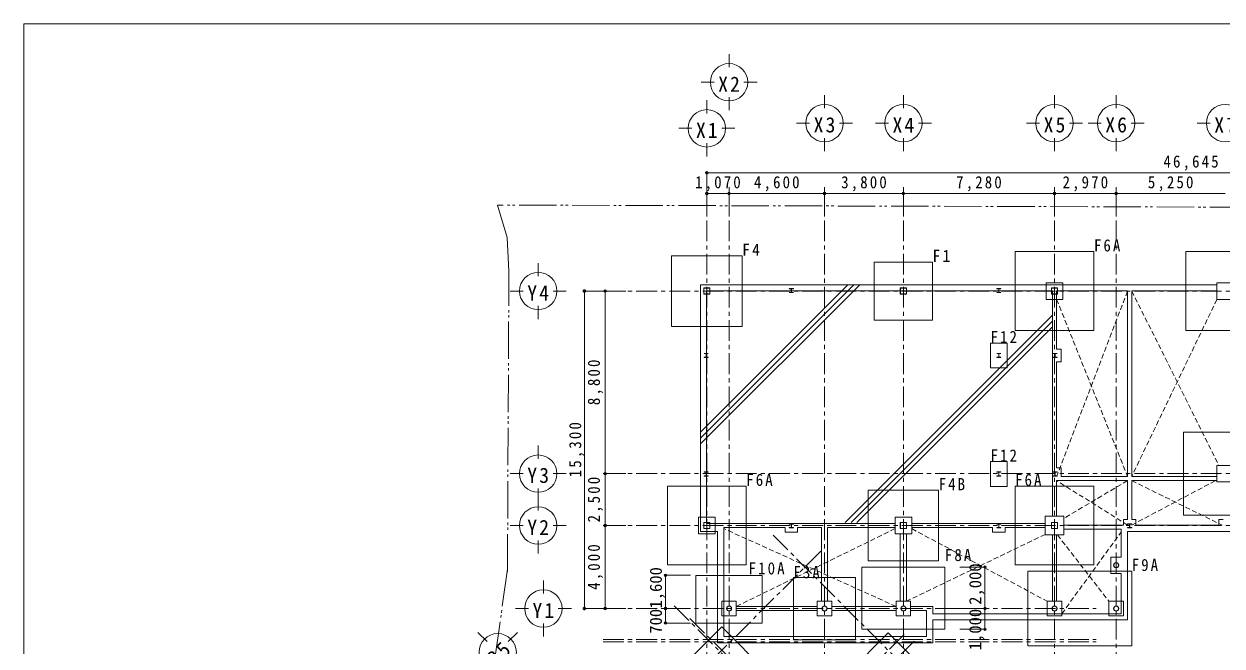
# Model space of a CAD drawing. Units: millimetres at full size, sheet at 1:200. Extents: x -919659 to 1109242, y -84607 to 904409.
# Drawn here: x -113726 to -56008, y -34586 to -4607 of the extents above; entities that cross this region are included whole.
import ezdxf
from ezdxf.enums import TextEntityAlignment as Align

# ---------------------------------------------------------------- set-up
doc = ezdxf.new("R2010")
doc.units = ezdxf.units.MM
doc.header["$LTSCALE"] = 200
doc.header["$PDMODE"] = 32
doc.header["$PDSIZE"] = 120
for name, pattern in [('CHAIN1', [8, 5, -1, 1, -1]), ('DASHED1', [1.8, 1.2, -0.6]), ('DOUBLE_CHAIN2', [12.8, 9, -1, 0.6, -0.6, 0.6, -1])]:
    doc.linetypes.add(name, pattern=pattern)
for name, color, linetype, lineweight in [('4-0_', 4, 'CHAIN1', 5), ('4-1_', 2, 'Continuous', 18), ('4-2_', 3, 'Continuous', 13), ('4-5_', 7, 'Continuous', 5), ('4-6_', 4, 'Continuous', 5), ('4-7_', 7, 'Continuous', 13), ('4-8_', 3, 'DOUBLE_CHAIN2', 13), ('4-9_', 4, 'Continuous', 5), ('4-E_', 7, 'Continuous', 5), ('4-F_', 7, 'DASHED1', 9), ('7-8_', 7, 'Continuous', 9)]:
    doc.layers.add(name, color=color, linetype=linetype, lineweight=lineweight)
doc.styles.add('ＭＳ ゴシック', font='')
doc.styles.get('ＭＳ ゴシック').set_extended_font_data('MS Gothic')

msp = doc.modelspace()

# ---------------------------------------------------------------- linework, layer by layer
at = {"layer": '4-0_'}
for p, q in [((-80828.4, -12477.5), (-80828.4, -37777.5)), ((-79758.4, -12477.5), (-79758.4, -37777.5)), ((-75158.4, -12477.5), (-75158.4, -37777.5)), ((-71358.4, -12477.5), (-71358.4, -37777.5)), ((-64078.4, -12477.5), (-64078.4, -37777.5)), ((-61108.4, -12477.5), (-61108.4, -37777.5)), ((-85828.4, -17477.5), (-29183.4, -17477.5)), ((-85828.4, -26277.5), (-29183.4, -26277.5)), ((-85828.4, -28777.5), (-29183.4, -28777.5)), ((-77632.3, -29247), (-70270.9, -36608.4)), ((-75334.1, -30018.5), (-101228, -55912.4)), ((-85828.4, -32777.5), (-62078.4, -32777.5)), ((-82396.4, -32654.3), (-74356.6, -40694.1)), ((-81641.6, -33256.3), (-74280.2, -40617.7)), ((-71324.8, -34027.8), (-97218.7, -59921.7)), ((-85828.4, -34277.5), (-62078.4, -34277.5)), ((-85828.4, -34377.5), (-62078.4, -34377.5)), ((-70842.1, -34351.2), (-81843.2, -45352.3))]:
    msp.add_line(p, q, dxfattribs=at)
at = {"layer": '4-0_', "linetype": 'Continuous'}
for p, q in [((-86728.4, -17477.5), (-86728.4, -32777.5)), ((-86728.4, -17477.5), (-85728.4, -17477.5)), ((-86728.4, -32777.5), (-85728.4, -32777.5))]:
    msp.add_line(p, q, dxfattribs=at)
at = {"layer": '4-0_', "color": 7}
for p in [(-86728.4, -17477.5), (-86728.4, -32777.5)]:
    msp.add_point(p, dxfattribs=at)
at = {"layer": '4-1_'}
for p, q in [((-80968.4, -17618.5), (-80686.4, -17618.5)), ((-80686.4, -17618.5), (-80686.4, -17336.5)), ((-76657.4, -17352.5), (-76857.4, -17352.5)), ((-76857.4, -17352.5), (-76857.4, -17364.5)), ((-76761.4, -17364.5), (-76857.4, -17364.5)), ((-76857.4, -17540.5), (-76857.4, -17552.5)), ((-76857.4, -17540.5), (-76761.4, -17540.5)), ((-76857.4, -17552.5), (-76657.4, -17552.5)), ((-76761.4, -17364.5), (-76761.4, -17540.5)), ((-76753.4, -17364.5), (-76753.4, -17540.5)), ((-76657.4, -17364.5), (-76753.4, -17364.5)), ((-76753.4, -17540.5), (-76657.4, -17540.5)), ((-76657.4, -17364.5), (-76657.4, -17352.5)), ((-76657.4, -17552.5), (-76657.4, -17540.5)), ((-71498.4, -17618.5), (-71216.4, -17618.5)), ((-71216.4, -17618.5), (-71216.4, -17336.5)), ((-66657.4, -17352.5), (-66857.4, -17352.5)), ((-66857.4, -17352.5), (-66857.4, -17364.5)), ((-66761.4, -17364.5), (-66857.4, -17364.5)), ((-66857.4, -17540.5), (-66857.4, -17552.5)), ((-66857.4, -17540.5), (-66761.4, -17540.5)), ((-66857.4, -17552.5), (-66657.4, -17552.5)), ((-66761.4, -17364.5), (-66761.4, -17540.5)), ((-66753.4, -17364.5), (-66753.4, -17540.5)), ((-66657.4, -17364.5), (-66753.4, -17364.5)), ((-66753.4, -17540.5), (-66657.4, -17540.5)), ((-66657.4, -17364.5), (-66657.4, -17352.5)), ((-66657.4, -17552.5), (-66657.4, -17540.5)), ((-64218.4, -17618.5), (-63936.4, -17618.5)), ((-63936.4, -17618.5), (-63936.4, -17336.5)), ((-80757.4, -20482), (-80957.4, -20482)), ((-80957.4, -20482), (-80957.4, -20494)), ((-80861.4, -20494), (-80957.4, -20494)), ((-80957.4, -20670), (-80957.4, -20682)), ((-80957.4, -20670), (-80861.4, -20670)), ((-80957.4, -20682), (-80757.4, -20682)), ((-80861.4, -20494), (-80861.4, -20670)), ((-80853.4, -20494), (-80853.4, -20670)), ((-80757.4, -20494), (-80853.4, -20494)), ((-80853.4, -20670), (-80757.4, -20670)), ((-80757.4, -20494), (-80757.4, -20482)), ((-80757.4, -20682), (-80757.4, -20670)), ((-66657.4, -20482), (-66857.4, -20482)), ((-66857.4, -20482), (-66857.4, -20494)), ((-66761.4, -20494), (-66857.4, -20494)), ((-66857.4, -20670), (-66857.4, -20682)), ((-66857.4, -20670), (-66761.4, -20670)), ((-66857.4, -20682), (-66657.4, -20682)), ((-66761.4, -20494), (-66761.4, -20670)), ((-66753.4, -20494), (-66753.4, -20670)), ((-66657.4, -20494), (-66753.4, -20494)), ((-66753.4, -20670), (-66657.4, -20670)), ((-66657.4, -20494), (-66657.4, -20482)), ((-66657.4, -20682), (-66657.4, -20670)), ((-63957.4, -20482), (-64157.4, -20482)), ((-64157.4, -20482), (-64157.4, -20494)), ((-64061.4, -20494), (-64157.4, -20494)), ((-64157.4, -20670), (-64157.4, -20682)), ((-64157.4, -20670), (-64061.4, -20670)), ((-64157.4, -20682), (-63957.4, -20682)), ((-64061.4, -20494), (-64061.4, -20670)), ((-64053.4, -20494), (-64053.4, -20670)), ((-63957.4, -20494), (-64053.4, -20494)), ((-64053.4, -20670), (-63957.4, -20670)), ((-63957.4, -20494), (-63957.4, -20482)), ((-63957.4, -20682), (-63957.4, -20670)), ((-80757.4, -26192.5), (-80957.4, -26192.5)), ((-80957.4, -26192.5), (-80957.4, -26204.5)), ((-80861.4, -26204.5), (-80957.4, -26204.5)), ((-80957.4, -26380.5), (-80957.4, -26392.5)), ((-80957.4, -26380.5), (-80861.4, -26380.5)), ((-80957.4, -26392.5), (-80757.4, -26392.5)), ((-80861.4, -26204.5), (-80861.4, -26380.5)), ((-80853.4, -26204.5), (-80853.4, -26380.5)), ((-80757.4, -26204.5), (-80853.4, -26204.5)), ((-80853.4, -26380.5), (-80757.4, -26380.5)), ((-80757.4, -26204.5), (-80757.4, -26192.5)), ((-80757.4, -26392.5), (-80757.4, -26380.5)), ((-66657.4, -26192.5), (-66857.4, -26192.5)), ((-66857.4, -26192.5), (-66857.4, -26204.5)), ((-66761.4, -26204.5), (-66857.4, -26204.5)), ((-66857.4, -26380.5), (-66857.4, -26392.5)), ((-66857.4, -26380.5), (-66761.4, -26380.5)), ((-66857.4, -26392.5), (-66657.4, -26392.5)), ((-66761.4, -26204.5), (-66761.4, -26380.5)), ((-66753.4, -26204.5), (-66753.4, -26380.5)), ((-66657.4, -26204.5), (-66753.4, -26204.5)), ((-66753.4, -26380.5), (-66657.4, -26380.5)), ((-66657.4, -26204.5), (-66657.4, -26192.5)), ((-66657.4, -26392.5), (-66657.4, -26380.5)), ((-63957.4, -26192.5), (-64157.4, -26192.5)), ((-64157.4, -26192.5), (-64157.4, -26204.5)), ((-64061.4, -26204.5), (-64157.4, -26204.5)), ((-64157.4, -26380.5), (-64157.4, -26392.5)), ((-64157.4, -26380.5), (-64061.4, -26380.5)), ((-64157.4, -26392.5), (-63957.4, -26392.5)), ((-64061.4, -26204.5), (-64061.4, -26380.5)), ((-64053.4, -26204.5), (-64053.4, -26380.5)), ((-63957.4, -26204.5), (-64053.4, -26204.5)), ((-64053.4, -26380.5), (-63957.4, -26380.5)), ((-63957.4, -26204.5), (-63957.4, -26192.5)), ((-63957.4, -26392.5), (-63957.4, -26380.5)), ((-80687.4, -28916.2), (-80687.4, -28634.2)), ((-76657.4, -28692.5), (-76857.4, -28692.5)), ((-76857.4, -28692.5), (-76857.4, -28704.5)), ((-76761.4, -28704.5), (-76857.4, -28704.5)), ((-76761.4, -28704.5), (-76761.4, -28880.5)), ((-76753.4, -28704.5), (-76753.4, -28880.5)), ((-76657.4, -28704.5), (-76753.4, -28704.5)), ((-76657.4, -28704.5), (-76657.4, -28692.5)), ((-71207.4, -28627.5), (-71507.4, -28627.5)), ((-71207.4, -28627.5), (-71507.4, -28627.5)), ((-71498.4, -28636.5), (-71498.4, -28918.5)), ((-71216.4, -28636.5), (-71498.4, -28636.5)), ((-71216.4, -28918.5), (-71216.4, -28636.5)), ((-71207.4, -28627.5), (-71207.4, -28927.5)), ((-66657.4, -28692.5), (-66857.4, -28692.5)), ((-66857.4, -28692.5), (-66857.4, -28704.5)), ((-66761.4, -28704.5), (-66857.4, -28704.5)), ((-66761.4, -28704.5), (-66761.4, -28880.5)), ((-66753.4, -28704.5), (-66753.4, -28880.5)), ((-66657.4, -28704.5), (-66753.4, -28704.5)), ((-66657.4, -28704.5), (-66657.4, -28692.5)), ((-63927.4, -28627.5), (-64227.4, -28627.5)), ((-64227.4, -28927.5), (-64227.4, -28627.5)), ((-63936.4, -28918.5), (-63936.4, -28636.5)), ((-60557.4, -28692.5), (-60357.4, -28692.5)), ((-60557.4, -28704.5), (-60557.4, -28692.5)), ((-60357.4, -28692.5), (-60557.4, -28692.5)), ((-60557.4, -28692.5), (-60557.4, -28704.5)), ((-60557.4, -28704.5), (-60461.4, -28704.5)), ((-60461.4, -28704.5), (-60557.4, -28704.5)), ((-60461.4, -28704.5), (-60461.4, -28880.5)), ((-60461.4, -28704.5), (-60461.4, -28880.5)), ((-60453.4, -28704.5), (-60453.4, -28880.5)), ((-60453.4, -28704.5), (-60357.4, -28704.5)), ((-60453.4, -28704.5), (-60453.4, -28880.5)), ((-60357.4, -28704.5), (-60453.4, -28704.5)), ((-60357.4, -28692.5), (-60357.4, -28704.5)), ((-60357.4, -28704.5), (-60357.4, -28692.5)), ((-80969.4, -28916.2), (-80687.4, -28916.2)), ((-76857.4, -28880.5), (-76857.4, -28892.5)), ((-76857.4, -28880.5), (-76761.4, -28880.5)), ((-76857.4, -28892.5), (-76657.4, -28892.5)), ((-76753.4, -28880.5), (-76657.4, -28880.5)), ((-76657.4, -28892.5), (-76657.4, -28880.5)), ((-71498.4, -28918.5), (-71216.4, -28918.5)), ((-66857.4, -28880.5), (-66857.4, -28892.5)), ((-66857.4, -28880.5), (-66761.4, -28880.5)), ((-66857.4, -28892.5), (-66657.4, -28892.5)), ((-66753.4, -28880.5), (-66657.4, -28880.5)), ((-66657.4, -28892.5), (-66657.4, -28880.5)), ((-64218.4, -28918.5), (-63936.4, -28918.5)), ((-60461.4, -28880.5), (-60557.4, -28880.5)), ((-60557.4, -28892.5), (-60557.4, -28880.5)), ((-60557.4, -28880.5), (-60557.4, -28892.5)), ((-60557.4, -28880.5), (-60461.4, -28880.5)), ((-60357.4, -28892.5), (-60557.4, -28892.5)), ((-60557.4, -28892.5), (-60357.4, -28892.5)), ((-60357.4, -28880.5), (-60453.4, -28880.5)), ((-60453.4, -28880.5), (-60357.4, -28880.5)), ((-60357.4, -28880.5), (-60357.4, -28892.5)), ((-60357.4, -28892.5), (-60357.4, -28880.5))]:
    msp.add_line(p, q, dxfattribs=at)
for points in [[(-80977.4, -17627.5), (-80677.4, -17627.5), (-80677.4, -17327.5), (-80977.4, -17327.5)], [(-80977.4, -17627.5), (-80677.4, -17627.5), (-80677.4, -17327.5), (-80977.4, -17327.5)], [(-71507.4, -17627.5), (-71207.4, -17627.5), (-71207.4, -17327.5), (-71507.4, -17327.5)], [(-71507.4, -17627.5), (-71207.4, -17627.5), (-71207.4, -17327.5), (-71507.4, -17327.5)], [(-64227.4, -17627.5), (-63927.4, -17627.5), (-63927.4, -17327.5), (-64227.4, -17327.5)], [(-64227.4, -17627.5), (-63927.4, -17627.5), (-63927.4, -17327.5), (-64227.4, -17327.5)], [(-80978.4, -28925.2), (-80678.4, -28925.2), (-80678.4, -28625.2), (-80978.4, -28625.2)], [(-80977.4, -28927.5), (-80677.4, -28927.5), (-80677.4, -28627.5), (-80977.4, -28627.5)]]:
    msp.add_lwpolyline(points, close=True, dxfattribs=at)
for points in [[(-80686.4, -17336.5), (-80968.4, -17336.5), (-80968.4, -17618.5)], [(-71216.4, -17336.5), (-71498.4, -17336.5), (-71498.4, -17618.5)], [(-63936.4, -17336.5), (-64218.4, -17336.5), (-64218.4, -17618.5)], [(-80687.4, -28634.2), (-80969.4, -28634.2), (-80969.4, -28916.2)], [(-71507.4, -28627.5), (-71507.4, -28927.5), (-71207.4, -28927.5)], [(-64227.4, -28927.5), (-63927.4, -28927.5), (-63927.4, -28627.5)], [(-64227.4, -28927.5), (-63927.4, -28927.5), (-63927.4, -28627.5)], [(-63936.4, -28636.5), (-64218.4, -28636.5), (-64218.4, -28918.5)]]:
    msp.add_lwpolyline(points, dxfattribs=at)
for centre, radius in [((-61107.4, -30692.5), 125), ((-61107.4, -30692.5), 125), ((-61107.4, -30692.5), 113), ((-79757.4, -32776.5), 125), ((-79757.4, -32776.5), 113), ((-75157.4, -32777.5), 125), ((-75157.4, -32777.5), 125), ((-75157.4, -32777.5), 113), ((-75157.4, -32777.5), 113), ((-71357.4, -32776.5), 125), ((-71357.4, -32776.5), 125), ((-71357.4, -32776.5), 113), ((-71357.4, -32776.5), 113), ((-64077.4, -32776.5), 125), ((-64077.4, -32776.5), 113), ((-61107.4, -32776.5), 125), ((-61107.4, -32776.5), 113)]:
    msp.add_circle(centre, radius, dxfattribs=at)
at = {"layer": '4-2_'}
for p, q in [((-81139.7, -29060.1), (-81139.7, -17174.8)), ((-56259.8, -17174.8), (-81139.7, -17174.8)), ((-64179.8, -17474.8), (-80839.7, -17474.8)), ((-80839.7, -17474.8), (-80839.7, -28380.1)), ((-64179.8, -28327.5), (-64179.8, -17474.8)), ((-60559.8, -17474.8), (-63979.8, -17474.8)), ((-63979.8, -20282), (-63979.8, -17474.8)), ((-60559.8, -17474.8), (-60559.8, -26412.8)), ((-60359.8, -17474.8), (-60359.8, -26412.8)), ((-56259.8, -17474.8), (-60359.8, -17474.8)), ((-56259.8, -17880.1), (-55459.8, -17880.1)), ((-56259.8, -25880.1), (-55459.8, -25880.1)), ((-56259.8, -25880.1), (-56259.8, -26680.1)), ((-60359.8, -26412.8), (-56259.8, -26412.8)), ((-60559.8, -26612.8), (-63979.8, -26612.8)), ((-63979.8, -28327.5), (-63979.8, -26612.8)), ((-60559.8, -26612.8), (-60559.8, -28492.5)), ((-60359.8, -26612.8), (-56259.8, -26612.8)), ((-60359.8, -26612.8), (-60359.8, -28492.5)), ((-56259.8, -26680.1), (-55459.8, -26680.1)), ((-81230.8, -28380.1), (-81230.8, -29180.1)), ((-81230.8, -28380.1), (-80430.8, -28380.1)), ((-80839.7, -28380.1), (-80839.7, -28678.8)), ((-71759.8, -28678.8), (-80839.7, -28678.8)), ((-64528.4, -28678.8), (-70959.8, -28678.8)), ((-63628.4, -28760.1), (-60758.4, -28760.1)), ((-60158.4, -28492.5), (-60359.8, -28492.5)), ((-60158.4, -28760.1), (-60158.4, -28492.5)), ((-60158.4, -28760.1), (-56158.4, -28760.1)), ((-81230.8, -29180.1), (-80430.8, -29180.1)), ((-81129.8, -29060.1), (-80309.8, -29060.1)), ((-80309.8, -34430.1), (-80309.8, -29060.1)), ((-80009.8, -34130.1), (-80009.8, -28878.8)), ((-80009.8, -28878.8), (-77058.4, -28878.8)), ((-77058.4, -28878.8), (-77058.4, -29092.5)), ((-76458.4, -28878.8), (-75309.8, -28878.8)), ((-75309.8, -32430.1), (-75309.8, -28878.8)), ((-71759.8, -29180.1), (-70959.8, -29180.1)), ((-71509.8, -29180.1), (-71509.8, -32430.1)), ((-71209.8, -29180.1), (-71209.8, -32430.1)), ((-70959.8, -28878.8), (-67058.4, -28878.8)), ((-67058.4, -28878.8), (-67058.4, -29092.5)), ((-66458.4, -28878.8), (-64528.4, -28878.8)), ((-64179.8, -29227.5), (-64179.8, -32430.1)), ((-63979.8, -29227.5), (-63979.8, -32430.1)), ((-63628.4, -28960.1), (-60859.8, -28960.1)), ((-60859.8, -30295.1), (-60859.8, -28960.1)), ((-60559.8, -33330.1), (-60559.8, -29060.1)), ((-33879.7, -29060.1), (-60559.8, -29060.1)), ((-61359.8, -30295.1), (-61359.8, -31095.1)), ((-61359.8, -30295.1), (-60859.8, -30295.1)), ((-69359.8, -30778.8), (-73359.8, -30778.8)), ((-69359.8, -30778.8), (-69359.8, -33778.8)), ((-65358.4, -30980.1), (-60358.4, -30980.1)), ((-61359.8, -31095.1), (-60859.8, -31095.1)), ((-60859.8, -31095.1), (-60859.8, -33030.1)), ((-60358.4, -34580.1), (-60358.4, -30980.1)), ((-78159.8, -31178.8), (-78159.8, -33478.8)), ((-76659.8, -31280.1), (-76659.8, -34280.1)), ((-73659.8, -31280.1), (-76659.8, -31280.1)), ((-79409.8, -32430.1), (-80109.8, -32430.1)), ((-79409.8, -33130.1), (-79409.8, -32430.1)), ((-79409.8, -32680.1), (-75509.8, -32680.1)), ((-79409.8, -32880.1), (-75509.8, -32880.1)), ((-74809.8, -32430.1), (-75509.8, -32430.1)), ((-74809.8, -33130.1), (-74809.8, -32430.1)), ((-74809.8, -32680.1), (-71709.8, -32680.1)), ((-74809.8, -32880.1), (-71709.8, -32880.1)), ((-71009.8, -32430.1), (-71709.8, -32430.1)), ((-71009.8, -33130.1), (-71009.8, -32430.1)), ((-71009.8, -32680.1), (-69939, -32680.1)), ((-71009.8, -32880.1), (-70239, -32880.1)), ((-70239, -34130.1), (-70239, -32880.1)), ((-69939, -33030.1), (-69939, -32680.1)), ((-63729.8, -32430.1), (-64429.8, -32430.1)), ((-63729.8, -33130.1), (-63729.8, -32430.1)), ((-60759.8, -32430.1), (-61459.8, -32430.1)), ((-60759.8, -33130.1), (-60759.8, -32430.1)), ((-60859.8, -33030.1), (-69939, -33030.1)), ((-69939, -34430.1), (-69939, -33330.1)), ((-60859.8, -33330.1), (-69939, -33330.1)), ((-60559.8, -33330.1), (-64694.8, -33330.1)), ((-80106.8, -33659.8), (-82510.9, -36063.9)), ((-80106.8, -33659.8), (-77702.6, -36063.9)), ((-72086.8, -33944), (-74491, -36348.1)), ((-72086.8, -33944), (-69682.6, -36348.1)), ((-80309.8, -34430.1), (-69939, -34430.1)), ((-80009.8, -34130.1), (-70239, -34130.1))]:
    msp.add_line(p, q, dxfattribs=at)
for points in [[(-82529.8, -19180.1), (-79129.8, -19180.1), (-79129.8, -15780.1), (-82529.8, -15780.1)], [(-63679.8, -17880.1), (-63679.8, -17080.1), (-64479.8, -17080.1), (-64479.8, -17880.1)], [(-67159.8, -21184.6), (-66359.8, -21184.6), (-66359.8, -19984.6), (-67159.8, -19984.6)], [(-67159.8, -26895.1), (-66359.8, -26895.1), (-66359.8, -25695.1), (-67159.8, -25695.1)], [(-64528.4, -29227.5), (-63628.4, -29227.5), (-63628.4, -28327.5), (-64528.4, -28327.5)]]:
    msp.add_lwpolyline(points, close=True, dxfattribs=at)
for points in [[(-55459.8, -17880.1), (-55459.8, -17080.1), (-56259.8, -17080.1), (-56259.8, -17880.1)], [(-63979.8, -20882), (-63758.4, -20882), (-63758.4, -20282), (-63979.8, -20282)], [(-60559.8, -26412.8), (-63758.4, -26412.8), (-63758.4, -25992.5), (-63979.8, -25992.5), (-63979.8, -20882)], [(-80430.8, -29180.1), (-80430.8, -28630.1), (-80430.8, -28380.1)], [(-70959.8, -29180.1), (-70959.8, -28380.1), (-71759.8, -28380.1), (-71759.8, -29180.1)], [(-60559.8, -28492.5), (-60758.4, -28492.5), (-60758.4, -28760.1)], [(-55959.8, -28492.5), (-56158.4, -28492.5), (-56158.4, -28760.1)], [(-77058.4, -29092.5), (-76458.4, -29092.5), (-76458.4, -28878.8)], [(-75009.8, -32430.1), (-75009.8, -28878.8), (-71759.8, -28878.8)], [(-67058.4, -29092.5), (-66458.4, -29092.5), (-66458.4, -28878.8)], [(-73359.8, -30778.8), (-73359.8, -33778.8), (-69359.8, -33778.8)], [(-65358.4, -30980.1), (-65358.4, -34580.1), (-60358.4, -34580.1)], [(-78159.8, -31178.8), (-81359.8, -31178.8), (-81359.8, -33478.8), (-78159.8, -33478.8)], [(-76659.8, -34280.1), (-73659.8, -34280.1), (-73659.8, -31280.1)], [(-80109.8, -32430.1), (-80109.8, -33130.1), (-79409.8, -33130.1)], [(-75509.8, -32430.1), (-75509.8, -33130.1), (-74809.8, -33130.1)], [(-71709.8, -32430.1), (-71709.8, -33130.1), (-71009.8, -33130.1)], [(-64429.8, -32430.1), (-64429.8, -33130.1), (-63729.8, -33130.1)], [(-61459.8, -32430.1), (-61459.8, -33130.1), (-60759.8, -33130.1)]]:
    msp.add_lwpolyline(points, dxfattribs=at)
at = {"layer": '4-5_', "color": 4}
for p, q in [((-34183.4, -11777.5), (-80828.4, -11777.5)), ((-80828.4, -11777.5), (-80828.4, -12777.5)), ((-80828.4, -12777.5), (-80828.4, -13777.5)), ((-80828.4, -12777.5), (-79758.4, -12777.5)), ((-79758.4, -12777.5), (-79758.4, -13777.5)), ((-79758.4, -12777.5), (-75158.4, -12777.5)), ((-75158.4, -12777.5), (-75158.4, -13777.5)), ((-75158.4, -12777.5), (-71358.4, -12777.5)), ((-71358.4, -12777.5), (-71358.4, -13777.5)), ((-71358.4, -12777.5), (-64078.4, -12777.5)), ((-64078.4, -12777.5), (-64078.4, -13777.5)), ((-64078.4, -12777.5), (-61108.4, -12777.5)), ((-61108.4, -12777.5), (-61108.4, -13777.5)), ((-61108.4, -12777.5), (-55858.4, -12777.5)), ((-85728.4, -28777.5), (-85728.4, -26277.5)), ((-85728.4, -26277.5), (-84728.4, -26277.5)), ((-85728.4, -32777.5), (-85728.4, -28777.5)), ((-85728.4, -28777.5), (-84728.4, -28777.5)), ((-85728.4, -32777.5), (-84728.4, -32777.5))]:
    msp.add_line(p, q, dxfattribs=at)
msp.add_lwpolyline([(-85728.4, -26277.5), (-85728.4, -17477.5), (-84728.4, -17477.5)], dxfattribs=at)
at = {"layer": '4-5_'}
for p in [(-80828.4, -11777.5), (-80828.4, -12777.5), (-79758.4, -12777.5), (-75158.4, -12777.5), (-71358.4, -12777.5), (-64078.4, -12777.5), (-61108.4, -12777.5), (-85728.4, -17477.5), (-85728.4, -26277.5), (-85728.4, -28777.5), (-85728.4, -32777.5)]:
    msp.add_point(p, dxfattribs=at)
at = {"layer": '4-6_'}
for p, q in [((-79758.4, -6695.7), (-79758.4, -6065.7)), ((-80478.4, -7415.7), (-81108.4, -7415.7)), ((-79038.4, -7415.7), (-78408.4, -7415.7)), ((-75158.4, -8666.4), (-75158.4, -8036.4)), ((-71358.4, -8666.4), (-71358.4, -8036.4)), ((-64078.4, -8666.4), (-64078.4, -8036.4)), ((-61108.4, -8666.4), (-61108.4, -8036.4)), ((-80828.4, -8916.4), (-80828.4, -8286.4)), ((-79758.4, -8135.7), (-79758.4, -8765.7)), ((-81548.4, -9636.4), (-82178.4, -9636.4)), ((-80108.4, -9636.4), (-79478.4, -9636.4)), ((-75878.4, -9386.4), (-76508.4, -9386.4)), ((-74438.4, -9386.4), (-73808.4, -9386.4)), ((-72078.4, -9386.4), (-72708.4, -9386.4)), ((-70638.4, -9386.4), (-70008.4, -9386.4)), ((-64798.4, -9386.4), (-65428.4, -9386.4)), ((-63358.4, -9386.4), (-62728.4, -9386.4)), ((-61828.4, -9386.4), (-62458.4, -9386.4)), ((-60388.4, -9386.4), (-59758.4, -9386.4)), ((-56578.4, -9386.4), (-57208.4, -9386.4)), ((-80828.4, -10356.4), (-80828.4, -10986.4)), ((-75158.4, -10106.4), (-75158.4, -10736.4)), ((-71358.4, -10106.4), (-71358.4, -10736.4)), ((-64078.4, -10106.4), (-64078.4, -10736.4)), ((-61108.4, -10106.4), (-61108.4, -10736.4)), ((-88953.4, -16757.5), (-88953.4, -16127.5)), ((-89673.4, -17477.5), (-90303.4, -17477.5)), ((-88233.4, -17477.5), (-87603.4, -17477.5)), ((-88953.4, -18197.5), (-88953.4, -18827.5)), ((-88953.4, -25557.5), (-88953.4, -24927.5)), ((-89673.4, -26277.5), (-90303.4, -26277.5)), ((-88233.4, -26277.5), (-87603.4, -26277.5)), ((-88953.4, -26997.5), (-88953.4, -27627.5)), ((-88953.4, -28057.5), (-88953.4, -27427.5)), ((-89673.4, -28777.5), (-90303.4, -28777.5)), ((-88233.4, -28777.5), (-87603.4, -28777.5)), ((-88953.4, -29497.5), (-88953.4, -30127.5)), ((-88703.4, -32057.5), (-88703.4, -31427.5)), ((-89423.4, -32777.5), (-90053.4, -32777.5)), ((-87983.4, -32777.5), (-87353.4, -32777.5)), ((-91413, -34374.3), (-91858.5, -33928.8)), ((-90394.8, -34374.3), (-89949.3, -33928.8)), ((-88703.4, -33497.5), (-88703.4, -34127.5))]:
    msp.add_line(p, q, dxfattribs=at)
for centre in [(-79758.4, -7415.7), (-75158.4, -9386.4), (-71358.4, -9386.4), (-64078.4, -9386.4), (-61108.4, -9386.4), (-55858.4, -9386.4), (-80828.4, -9636.4), (-88953.4, -17477.5), (-88953.4, -26277.5), (-88953.4, -28777.5), (-88703.4, -32777.5), (-90903.9, -34883.4)]:
    msp.add_circle(centre, 900, dxfattribs=at)
at = {"layer": '4-7_', "color": 3}
for points in [[(-65979.8, -19380.1), (-62179.8, -19380.1), (-62179.8, -15580.1), (-65979.8, -15580.1)], [(-57759.8, -19378.8), (-53959.8, -19378.8), (-53959.8, -15578.8), (-57759.8, -15578.8)], [(-72759.8, -18878.8), (-69959.8, -18878.8), (-69959.8, -16078.8), (-72759.8, -16078.8)], [(-57859.8, -28278.8), (-53859.8, -28278.8), (-53859.8, -24278.8), (-57859.8, -24278.8)], [(-82729.8, -30678.8), (-78929.8, -30678.8), (-78929.8, -26878.8), (-82729.8, -26878.8)], [(-73059.8, -30478.8), (-69659.8, -30478.8), (-69659.8, -27078.8), (-73059.8, -27078.8)], [(-65979.8, -30678.8), (-62179.8, -30678.8), (-62179.8, -26878.8), (-65979.8, -26878.8)]]:
    msp.add_lwpolyline(points, close=True, dxfattribs=at)
at = {"layer": '4-8_'}
for p, q in [((-90905.4, -13333.4), (-90453.5, -14897.4)), ((-44554.6, -13464.7), (-90905.4, -13333.4)), ((-90453.5, -14897.4), (-90364.1, -16523)), ((-90432.1, -30992.5), (-90364.1, -16523)), ((-90431.6, -30880.8), (-91043.4, -35235))]:
    msp.add_line(p, q, dxfattribs=at)
at = {"layer": '4-9_'}
for p, q in [((-81128.4, -24842.7), (-73463.2, -17177.5)), ((-81128.4, -24559.9), (-73746, -17177.5)), ((-81128.4, -24277.1), (-74028.9, -17177.5)), ((-74165.2, -28627.5), (-64178.4, -18640.8)), ((-73882.3, -28627.5), (-64178.4, -18923.6)), ((-73599.5, -28627.5), (-64178.4, -19206.5))]:
    msp.add_line(p, q, dxfattribs=at)
at = {"layer": '4-E_', "color": 4}
for p, q in [((-67429.6, -30777.5), (-68633.5, -30777.5)), ((-67429.6, -30777.5), (-67429.6, -32777.5)), ((-82816.7, -31177.5), (-82816.7, -32777.5)), ((-82816.7, -31177.5), (-81612.8, -31177.5)), ((-82816.7, -32777.5), (-81612.8, -32777.5)), ((-82816.7, -32777.5), (-82816.7, -33477.5)), ((-67900.2, -32777.5), (-69104.1, -32777.5)), ((-82816.7, -33477.5), (-81612.8, -33477.5))]:
    msp.add_line(p, q, dxfattribs=at)
msp.add_lwpolyline([(-67429.6, -32777.5), (-67429.6, -33777.5), (-68633.5, -33777.5)], dxfattribs=at)
at = {"layer": '4-E_'}
for p in [(-82816.7, -31177.5), (-67429.6, -30777.5), (-82816.7, -32777.5), (-67429.6, -32777.5), (-82816.7, -33477.5), (-67429.6, -33777.5)]:
    msp.add_point(p, dxfattribs=at)
at = {"layer": '4-F_'}
for p, q in [((-60558.4, -17478.8), (-63978.4, -26411.5)), ((-63978.4, -17878.8), (-60558.4, -26411.5)), ((-60358.4, -17478.8), (-56158.4, -25878.8)), ((-56254.7, -17880.6), (-60358.4, -26411.5)), ((-60558.4, -28758.8), (-63978.4, -26611.5)), ((-60558.4, -26611.5), (-63628.4, -28430.6)), ((-60358.4, -28758.8), (-56258.4, -26578.8)), ((-60358.4, -26611.5), (-56008.4, -28758.8)), ((-71708.4, -32678.8), (-80008.4, -28928.8)), ((-79408.4, -32678.8), (-71758.4, -28928.8)), ((-64528.4, -29202.9), (-71208.4, -32428.8)), ((-70958.4, -28928.8), (-64428.4, -32428.8)), ((-63940.7, -29227.5), (-61458.4, -32428.8)), ((-63728.4, -33028.8), (-60858.4, -29078.8))]:
    msp.add_line(p, q, dxfattribs=at)
at = {"layer": '7-8_', "color": 5, "lineweight": 5}
for p, q in [((-113726.4, -84606.6), (-113726.4, -4606.6)), ((-113726.4, -4606.6), (1673.6, -4606.6))]:
    msp.add_line(p, q, dxfattribs=at)

# ---------------------------------------------------------------- texts
at = {"layer": '4-5_', "char_height": 586.5, "attachment_point": 7, "style": 'ＭＳ ゴシック'}
for s, insert in [('\\T1.28;\\W0.9;46,645', (-58830.9, -11677.5)), ('\\T1.28;\\W0.9;1,070', (-81393.4, -12677.5)), ('\\T1.28;\\W0.9;4,600', (-78558.4, -12677.5)), ('\\T1.28;\\W0.9;3,800', (-74358.4, -12677.5)), ('\\T1.28;\\W0.9;7,280', (-68818.4, -12677.5)), ('\\T1.28;\\W0.9;2,970', (-63693.4, -12677.5)), ('\\T1.28;\\W0.9;5,250', (-59583.4, -12677.5))]:
    msp.add_mtext(s, dxfattribs=dict(at, insert=insert))
at = {"layer": '4-5_', "char_height": 586.5, "attachment_point": 7, "rotation": 90, "style": 'ＭＳ ゴシック'}
for s, insert in [('\\T1.28;\\W0.9;8,800', (-85828.4, -22977.5)), ('\\T1.28;\\W0.9;15,300', (-86728.4, -26452.5)), ('\\T1.28;\\W0.9;2,500', (-85828.4, -28627.5)), ('\\T1.28;\\W0.9;4,000', (-85828.4, -31877.5))]:
    msp.add_mtext(s, dxfattribs=dict(at, insert=insert))
at = {"layer": '4-6_', "color": 3, "char_height": 733.1, "attachment_point": 7, "style": 'ＭＳ ゴシック'}
for s, insert in [('\\T1.21;\\W0.95;X2', (-80283.4, -7874.6)), ('\\T1.21;\\W0.95;X3', (-75683.4, -9845.2)), ('\\T1.21;\\W0.95;X4', (-71883.4, -9845.2)), ('\\T1.21;\\W0.95;X5', (-64603.4, -9845.2)), ('\\T1.21;\\W0.95;X6', (-61633.4, -9845.2)), ('\\T1.21;\\W0.95;X7', (-56383.4, -9845.2)), ('\\T1.21;\\W0.95;X1', (-81353.4, -10095.2)), ('\\T1.21;\\W0.95;Y4', (-89478.4, -17936.4)), ('\\T1.21;\\W0.95;Y3', (-89478.4, -26736.4)), ('\\T1.21;\\W0.95;Y2', (-89478.4, -29236.4)), ('\\T1.21;\\W0.95;Y1', (-89228.4, -33236.4))]:
    msp.add_mtext(s, dxfattribs=dict(at, insert=insert))
at = {"layer": '4-6_', "color": 3, "insert": (-90950.7, -35579.1), "char_height": 733.1, "attachment_point": 7, "rotation": 45, "style": 'ＭＳ ゴシック'}
msp.add_mtext('\\T1.21;\\W0.95;B5', dxfattribs=at)
at = {"layer": '4-7_', "char_height": 586.5, "attachment_point": 7, "style": 'ＭＳ ゴシック'}
for s, insert in [('\\T1.27;\\W0.9;F6A', (-62178.4, -15578.8)), ('\\T1.27;\\W0.95;F4', (-79128.4, -15778.8)), ('\\T1.27;\\W0.95;F1', (-69958.4, -16077.5)), ('\\T1.27;\\W0.9;F12', (-67158.4, -19983.3)), ('\\T1.27;\\W0.9;F12', (-67158.4, -25693.8)), ('\\T1.27;\\W0.9;F6A', (-78928.4, -26877.5)), ('\\T1.27;\\W0.9;F4B', (-69658.4, -27077.5)), ('\\T1.27;\\W0.9;F6A', (-65978.4, -26877.5)), ('\\T1.27;\\W0.9;F8A', (-69358.4, -30501.1)), ('\\T1.28;\\W0.9;F10A', (-78819.7, -31142.5)), ('\\T1.27;\\W0.9;F9A', (-60358.4, -30978.8)), ('\\T1.27;\\W0.9;F3A', (-76658.4, -31330.7))]:
    msp.add_mtext(s, dxfattribs=dict(at, insert=insert))
at = {"layer": '4-E_', "style": 'ＭＳ ゴシック'}
for s, p in [('1,600', (-82816.7, -32777.7)), ('2,000', (-67429.6, -32598.7)), ('700', (-82816.7, -33991.7)), ('1,000', (-67429.6, -34788))]:
    msp.add_text(s, height=586.5, rotation=90, dxfattribs=at).set_placement(p, align=Align.BOTTOM_LEFT)

doc.saveas('drawing.dxf')
